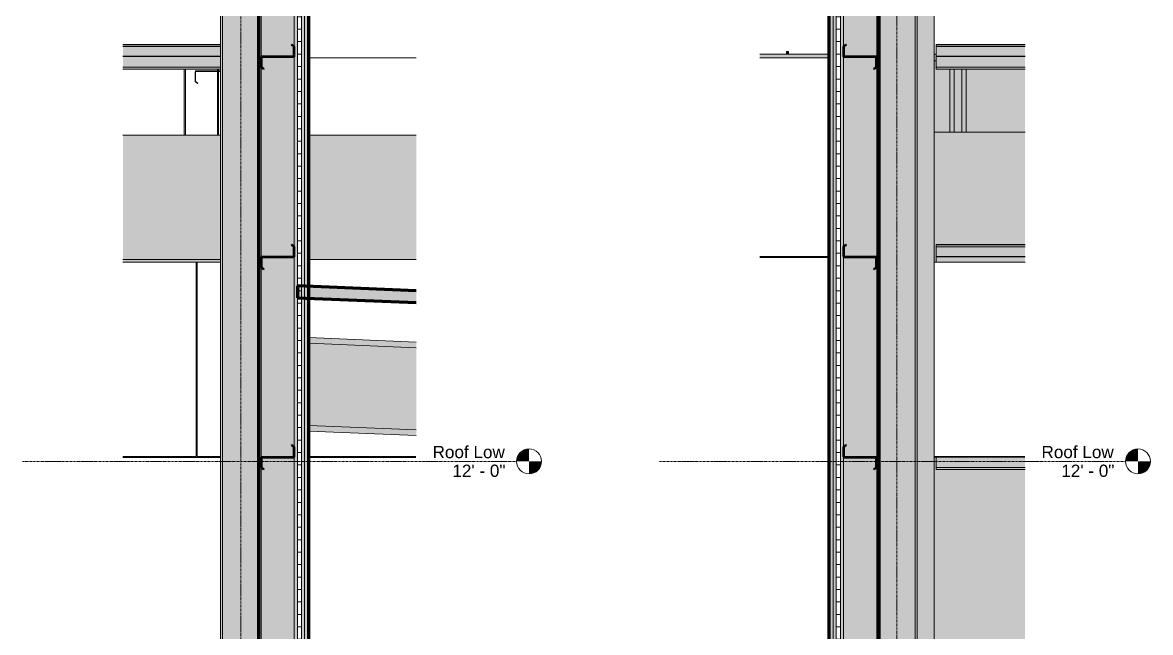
# Model space of a CAD drawing. Header units: inches. Extents: x 22688 to 23603, y -61 to 465.
# Drawn here: x 23331.6 to 23603.4, y 102.8 to 249.7 of the extents above; entities that cross this region are included whole.
import ezdxf

# ---------------------------------------------------------------- set-up
doc = ezdxf.new("R2010")
doc.units = ezdxf.units.IN
doc.header["$MEASUREMENT"] = 0
doc.linetypes.add('Grid Line 1_2_', pattern=[0.875, 0.5, -0.125, 0.125, -0.125])
for name, color, linetype, lineweight in [('A-DOOR', 31, 'Continuous', 18), ('A-FLOR-LEVL', 51, 'Continuous', 9), ('A-ROOF', 132, 'Continuous', 18), ('A-WALL', 113, 'Continuous', 18), ('A-WALL-PATT', 111, 'Continuous', 70), ('G-IMPT', 8, 'Continuous', 9), ('L-SITE-WALL', 31, 'Continuous', 18), ('M-EQPM', 50, 'Continuous', 9), ('M-HVAC-DUCT', 70, 'Continuous', 9), ('S-BEAM', 12, 'Continuous', 9), ('S-COLS', 52, 'Continuous', 9), ('S-GRID', 1, 'Continuous', 9)]:
    doc.layers.add(name, color=color, linetype=linetype, lineweight=lineweight)
doc.styles.add('Arial', font='arial.ttf', dxfattribs={"height": 2.950599})
pattern_1 = [(45, (-72350.154, 104.131), (-2.37587878, 2.37587878), []), (45, (-72350.154, 107.731), (-2.37587878, 2.37587878), [])]
pattern_2 = [(45, (-75692.726, 104.131), (-2.37587878, 2.37587878), []), (45, (-75692.726, 107.731), (-2.37587878, 2.37587878), [])]

# ---------------------------------------------------------------- blocks, each defined once
blk = doc.blocks.new('W-Wide Flange - W21X166-782998-Section 13 - Callout 1')
at = {"layer": 'S-BEAM'}
for points in [[(-22754.12, 171.38), (-22754.12, 172.74), (-22780.02, 173.82), (-22780.02, 172.46)], [(-22754.12, 170.49), (-22754.12, 171.38), (-22780.02, 172.46), (-22780.02, 171.57)], [(-22754.12, 152.47), (-22754.12, 170.49), (-22780.02, 171.57), (-22780.02, 153.55), (-22769.59, 153.12)], [(-22754.12, 151.58), (-22754.12, 152.47), (-22780.02, 153.55), (-22780.02, 152.66)], [(-22754.12, 150.22), (-22754.12, 151.58), (-22780.02, 152.66), (-22780.02, 151.3)]]:
    blk.add_hatch(color=256, dxfattribs=at).paths.add_polyline_path(points, flags=0)
for p, q in [((-22754.12, 172.74), (-22780.02, 173.82)), ((-22754.12, 171.38), (-22780.02, 172.46)), ((-22780.02, 152.66), (-22754.12, 151.58)), ((-22754.12, 150.22), (-22780.02, 151.3))]:
    blk.add_line(p, q, dxfattribs=at)
blk = doc.blocks.new('Girt_Z - 8_D-757207-Section 13 - Callout 1')
at = {"layer": 'S-BEAM'}
for points in [[(-22824.81, 244.4), (-22801.26, 244.4), (-22801.26, 244.48), (-22824.81, 244.48)], [(-22824.81, 243.95), (-22801.26, 243.95), (-22801.26, 244.4), (-22824.81, 244.4)], [(-22807.14, 241.63), (-22801.26, 241.63), (-22801.26, 243.95), (-22824.81, 243.95), (-22824.81, 241.63)], [(-22807.14, 241.55), (-22801.26, 241.56), (-22801.26, 241.63), (-22824.81, 241.63), (-22824.81, 241.55)], [(-22824.81, 241.37), (-22801.26, 241.37), (-22801.26, 241.55), (-22824.81, 241.55), (-22824.81, 241.37)], [(-22807.14, 239), (-22801.26, 239), (-22801.26, 241.37), (-22824.81, 241.37), (-22824.81, 239)], [(-22801.26, 238.52), (-22801.26, 239), (-22824.81, 239), (-22824.81, 238.52), (-22807.14, 238.52)]]:
    blk.add_hatch(color=256, dxfattribs=at).paths.add_polyline_path(points, flags=0)
for p, q in [((-22801.26, 244.48), (-22824.81, 244.48)), ((-22801.26, 244.4), (-22824.81, 244.4)), ((-22801.26, 243.95), (-22824.81, 243.95)), ((-22801.26, 241.63), (-22824.81, 241.63)), ((-22801.26, 241.55), (-22824.81, 241.55)), ((-22824.81, 239), (-22801.26, 239)), ((-22801.26, 238.52), (-22824.81, 238.52))]:
    blk.add_line(p, q, dxfattribs=at)
blk = doc.blocks.new('Girt_Z - 8_D-V10-Section 13 - Callout 1')
at = {"layer": 'S-BEAM'}
blk.add_hatch(color=256, dxfattribs=at).paths.add_polyline_path([(-22801.26, 192), (-22801.26, 192.64), (-22824.81, 192.64), (-22824.81, 192), (-22807.14, 192)], flags=0)
blk = doc.blocks.new('Girt_Z - 8_D-839484-Section 13 - Callout 1')
at = {"layer": 'S-BEAM'}
h = blk.add_hatch(dxfattribs=at)
h.set_pattern_fill('FP_10', color=256, style=0, pattern_type=2)
h.set_pattern_definition(pattern_1)
h.paths.add_polyline_path([(-22790.95, 142.02), (-22790.88, 142.1), (-22791.42, 142.55), (-22791.42, 144.87), (-22791.39, 144.92), (-22791.34, 144.95), (-22783.71, 144.95), (-22783.58, 145), (-22783.52, 145.13), (-22783.52, 147.5), (-22784.1, 147.98), (-22784.17, 147.9), (-22783.63, 147.45), (-22783.63, 145.13), (-22783.66, 145.08), (-22783.71, 145.05), (-22791.34, 145.05), (-22791.47, 145), (-22791.52, 144.87), (-22791.52, 142.5)], flags=0)
at = {"layer": 'S-BEAM', "lineweight": 50}
for p, q in [((-22784.1, 147.98), (-22784.17, 147.9)), ((-22784.17, 147.9), (-22783.63, 147.45)), ((-22783.52, 147.5), (-22784.1, 147.98)), ((-22783.63, 147.45), (-22783.63, 145.13)), ((-22783.52, 145.13), (-22783.52, 147.5)), ((-22791.52, 144.87), (-22791.52, 142.5)), ((-22791.42, 142.55), (-22791.42, 144.87)), ((-22783.71, 145.05), (-22791.34, 145.05)), ((-22791.34, 144.95), (-22783.71, 144.95)), ((-22791.52, 142.5), (-22790.95, 142.02)), ((-22790.88, 142.1), (-22791.42, 142.55)), ((-22790.95, 142.02), (-22790.88, 142.1))]:
    blk.add_line(p, q, dxfattribs=at)
for centre, radius, start, end in [((-22791.34, 144.87), 0.188, 90, 180), ((-22791.34, 144.87), 0.0782, 90, 177.8773), ((-22783.71, 145.13), 0.188, 270, 0), ((-22783.71, 145.13), 0.0782, 270, 356.9576)]:
    blk.add_arc(centre, radius, start, end, dxfattribs=at)
blk = doc.blocks.new('Girt_Z - 8_D-V11-Section 13 - Callout 1')
at = {"layer": 'S-BEAM'}
h = blk.add_hatch(dxfattribs=at)
h.set_pattern_fill('FP_10', color=256, style=0, pattern_type=2)
h.set_pattern_definition(pattern_1)
h.paths.add_polyline_path([(-22790.95, 190.27), (-22790.88, 190.35), (-22791.42, 190.8), (-22791.42, 193.12), (-22791.39, 193.17), (-22791.34, 193.2), (-22783.71, 193.2), (-22783.58, 193.25), (-22783.52, 193.38), (-22783.52, 195.75), (-22784.1, 196.23), (-22784.17, 196.15), (-22783.63, 195.7), (-22783.63, 193.38), (-22783.66, 193.33), (-22783.71, 193.3), (-22791.34, 193.3), (-22791.47, 193.25), (-22791.52, 193.12), (-22791.52, 190.75)], flags=0)
at = {"layer": 'S-BEAM', "lineweight": 50}
for p, q in [((-22784.1, 196.23), (-22784.17, 196.15)), ((-22784.17, 196.15), (-22783.63, 195.7)), ((-22783.52, 195.75), (-22784.1, 196.23)), ((-22783.63, 195.7), (-22783.63, 193.38)), ((-22783.52, 193.38), (-22783.52, 195.75)), ((-22791.52, 193.12), (-22791.52, 190.75)), ((-22791.42, 190.8), (-22791.42, 193.12)), ((-22783.71, 193.3), (-22791.34, 193.3)), ((-22791.34, 193.2), (-22783.71, 193.2)), ((-22791.52, 190.75), (-22790.95, 190.27)), ((-22790.88, 190.35), (-22791.42, 190.8)), ((-22790.95, 190.27), (-22790.88, 190.35))]:
    blk.add_line(p, q, dxfattribs=at)
for centre, radius, start, end in [((-22791.34, 193.12), 0.188, 90, 180), ((-22791.34, 193.12), 0.0782, 90, 177.8773), ((-22783.71, 193.38), 0.188, 270, 0), ((-22783.71, 193.38), 0.0782, 270, 356.9576)]:
    blk.add_arc(centre, radius, start, end, dxfattribs=at)
blk = doc.blocks.new('Girt_Z - 8_D-V12-Section 13 - Callout 1')
at = {"layer": 'S-BEAM'}
h = blk.add_hatch(dxfattribs=at)
h.set_pattern_fill('FP_10', color=256, style=0, pattern_type=2)
h.set_pattern_definition(pattern_1)
h.paths.add_polyline_path([(-22790.95, 238.52), (-22790.88, 238.6), (-22791.42, 239.05), (-22791.42, 241.37), (-22791.39, 241.42), (-22791.34, 241.45), (-22783.71, 241.45), (-22783.58, 241.5), (-22783.52, 241.63), (-22783.52, 244), (-22784.1, 244.48), (-22784.17, 244.4), (-22783.63, 243.95), (-22783.63, 241.63), (-22783.66, 241.58), (-22783.71, 241.55), (-22791.34, 241.55), (-22791.47, 241.5), (-22791.52, 241.37), (-22791.52, 239)], flags=0)
at = {"layer": 'S-BEAM', "lineweight": 50}
for p, q in [((-22784.1, 244.48), (-22784.17, 244.4)), ((-22784.17, 244.4), (-22783.63, 243.95)), ((-22783.52, 244), (-22784.1, 244.48)), ((-22783.63, 243.95), (-22783.63, 241.63)), ((-22783.52, 241.63), (-22783.52, 244)), ((-22791.52, 241.37), (-22791.52, 239)), ((-22791.42, 239.05), (-22791.42, 241.37)), ((-22783.71, 241.55), (-22791.34, 241.55)), ((-22791.34, 241.45), (-22783.71, 241.45)), ((-22791.52, 239), (-22790.95, 238.52)), ((-22790.88, 238.6), (-22791.42, 239.05)), ((-22790.95, 238.52), (-22790.88, 238.6))]:
    blk.add_line(p, q, dxfattribs=at)
for centre, radius, start, end in [((-22791.34, 241.37), 0.188, 90, 180), ((-22791.34, 241.37), 0.0782, 90, 177.8773), ((-22783.71, 241.63), 0.188, 270, 0), ((-22783.71, 241.63), 0.0782, 270, 356.9576)]:
    blk.add_arc(centre, radius, start, end, dxfattribs=at)
blk = doc.blocks.new('Girt_C - 8_D-815255-Section 13 - Callout 1')
at = {"layer": 'S-BEAM'}
blk.add_hatch(color=256, dxfattribs=at).paths.add_polyline_path([(-22806.82, 235.04), (-22806.75, 235.12), (-22807.28, 235.57), (-22807.28, 237.89), (-22807.26, 237.94), (-22807.2, 237.96), (-22801.26, 237.96), (-22801.26, 238.07), (-22807.2, 238.07), (-22807.34, 238.02), (-22807.39, 237.89), (-22807.39, 235.52), (-22807.14, 235.3)], flags=0)
for p, q in [((-22807.39, 237.89), (-22807.39, 235.52)), ((-22807.28, 235.57), (-22807.28, 237.89)), ((-22801.26, 238.07), (-22807.2, 238.07)), ((-22807.2, 237.96), (-22801.26, 237.96)), ((-22807.39, 235.52), (-22806.82, 235.04)), ((-22806.75, 235.12), (-22807.28, 235.57)), ((-22806.82, 235.04), (-22806.75, 235.12))]:
    blk.add_line(p, q, dxfattribs=at)
for radius, end in [(0.188, 180), (0.0782, 177.8773)]:
    blk.add_arc((-22807.2, 237.89), radius, 90, end, dxfattribs=at)
blk = doc.blocks.new('Girt_Z - 8_D-757207-Section 13 - Callout 2')
at = {"layer": 'S-BEAM'}
for points in [[(-25949.98, 244.4), (-25949.98, 244.48), (-25971.39, 244.48), (-25971.39, 244.4)], [(-25949.98, 243.95), (-25949.98, 244.4), (-25971.39, 244.4), (-25971.39, 243.95)], [(-25949.98, 241.63), (-25949.98, 243.95), (-25971.39, 243.95), (-25971.39, 241.63)], [(-25949.98, 241.55), (-25949.98, 241.63), (-25971.39, 241.63), (-25971.39, 241.55)], [(-25971.39, 241.37), (-25949.98, 241.37), (-25949.98, 241.55), (-25971.39, 241.55), (-25971.39, 241.46)], [(-25949.98, 239), (-25949.98, 241.37), (-25971.39, 241.37), (-25971.39, 239)], [(-25949.98, 238.52), (-25949.98, 239), (-25971.39, 239), (-25971.39, 238.52)]]:
    blk.add_hatch(color=256, dxfattribs=at).paths.add_polyline_path(points, flags=0)
for p, q in [((-25971.39, 244.4), (-25971.39, 244.48)), ((-25949.98, 244.48), (-25971.39, 244.48)), ((-25971.39, 243.95), (-25971.39, 244.4)), ((-25949.98, 244.4), (-25971.39, 244.4)), ((-25971.39, 241.63), (-25971.39, 243.95)), ((-25949.98, 243.95), (-25971.39, 243.95)), ((-25971.39, 241.55), (-25971.39, 241.63)), ((-25949.98, 241.63), (-25971.39, 241.63)), ((-25949.98, 241.55), (-25971.39, 241.55)), ((-25971.39, 241.37), (-25971.39, 241.55)), ((-25971.39, 239), (-25971.39, 241.37)), ((-25971.39, 238.52), (-25971.39, 239)), ((-25971.39, 239), (-25949.98, 239)), ((-25949.98, 238.52), (-25971.39, 238.52))]:
    blk.add_line(p, q, dxfattribs=at)
blk = doc.blocks.new('Girt_Z - 8_D-V17-Section 13 - Callout 2')
at = {"layer": 'S-BEAM'}
h = blk.add_hatch(dxfattribs=at)
h.set_pattern_fill('FP_15', color=256, style=0, pattern_type=2)
h.set_pattern_definition(pattern_2)
h.paths.add_polyline_path([(-25986.33, 142.02), (-25985.76, 142.5), (-25985.76, 144.87), (-25985.81, 145), (-25985.94, 145.05), (-25993.57, 145.05), (-25993.62, 145.08), (-25993.65, 145.13), (-25993.65, 147.45), (-25993.11, 147.9), (-25993.18, 147.98), (-25993.76, 147.5), (-25993.76, 145.13), (-25993.7, 145), (-25993.57, 144.95), (-25985.94, 144.95), (-25985.89, 144.92), (-25985.86, 144.87), (-25985.86, 142.55), (-25986.4, 142.1)], flags=0)
at = {"layer": 'S-BEAM', "lineweight": 50}
for p, q in [((-25993.18, 147.98), (-25993.76, 147.5)), ((-25993.76, 147.5), (-25993.76, 145.13)), ((-25993.65, 147.45), (-25993.11, 147.9)), ((-25993.65, 145.13), (-25993.65, 147.45)), ((-25993.11, 147.9), (-25993.18, 147.98)), ((-25985.94, 145.05), (-25993.57, 145.05)), ((-25993.57, 144.95), (-25985.94, 144.95)), ((-25985.86, 144.87), (-25985.86, 142.55)), ((-25985.76, 142.5), (-25985.76, 144.87)), ((-25985.86, 142.55), (-25986.4, 142.1)), ((-25986.4, 142.1), (-25986.33, 142.02)), ((-25986.33, 142.02), (-25985.76, 142.5))]:
    blk.add_line(p, q, dxfattribs=at)
for centre, radius, start, end in [((-25993.57, 145.13), 0.188, 180, 270), ((-25993.57, 145.13), 0.0782, 183.0424, 270), ((-25985.94, 144.87), 0.188, 0, 90), ((-25985.94, 144.87), 0.0782, 2.1227, 90)]:
    blk.add_arc(centre, radius, start, end, dxfattribs=at)
blk = doc.blocks.new('Girt_Z - 8_D-V18-Section 13 - Callout 2')
at = {"layer": 'S-BEAM'}
h = blk.add_hatch(dxfattribs=at)
h.set_pattern_fill('FP_15', color=256, style=0, pattern_type=2)
h.set_pattern_definition(pattern_2)
h.paths.add_polyline_path([(-25986.33, 190.27), (-25985.76, 190.75), (-25985.76, 193.12), (-25985.81, 193.25), (-25985.94, 193.3), (-25993.57, 193.3), (-25993.62, 193.33), (-25993.65, 193.38), (-25993.65, 195.7), (-25993.11, 196.15), (-25993.18, 196.23), (-25993.76, 195.75), (-25993.76, 193.38), (-25993.7, 193.25), (-25993.57, 193.2), (-25985.94, 193.2), (-25985.89, 193.17), (-25985.86, 193.12), (-25985.86, 190.8), (-25986.4, 190.35)], flags=0)
at = {"layer": 'S-BEAM', "lineweight": 50}
for p, q in [((-25993.18, 196.23), (-25993.76, 195.75)), ((-25993.76, 195.75), (-25993.76, 193.38)), ((-25993.65, 195.7), (-25993.11, 196.15)), ((-25993.65, 193.38), (-25993.65, 195.7)), ((-25993.11, 196.15), (-25993.18, 196.23)), ((-25985.94, 193.3), (-25993.57, 193.3)), ((-25993.57, 193.2), (-25985.94, 193.2)), ((-25985.86, 193.12), (-25985.86, 190.8)), ((-25985.76, 190.75), (-25985.76, 193.12)), ((-25985.86, 190.8), (-25986.4, 190.35)), ((-25986.4, 190.35), (-25986.33, 190.27)), ((-25986.33, 190.27), (-25985.76, 190.75))]:
    blk.add_line(p, q, dxfattribs=at)
for centre, radius, start, end in [((-25993.57, 193.38), 0.188, 180, 270), ((-25993.57, 193.38), 0.0782, 183.0424, 270), ((-25985.94, 193.12), 0.188, 0, 90), ((-25985.94, 193.12), 0.0782, 2.1227, 90)]:
    blk.add_arc(centre, radius, start, end, dxfattribs=at)
blk = doc.blocks.new('Girt_Z - 8_D-790723-Section 13 - Callout 2')
at = {"layer": 'S-BEAM'}
h = blk.add_hatch(dxfattribs=at)
h.set_pattern_fill('FP_15', color=256, style=0, pattern_type=2)
h.set_pattern_definition(pattern_2)
h.paths.add_polyline_path([(-25986.33, 238.52), (-25985.76, 239), (-25985.76, 241.37), (-25985.81, 241.5), (-25985.94, 241.55), (-25993.57, 241.55), (-25993.62, 241.58), (-25993.65, 241.63), (-25993.65, 243.95), (-25993.11, 244.4), (-25993.18, 244.48), (-25993.76, 244), (-25993.76, 241.63), (-25993.7, 241.5), (-25993.57, 241.45), (-25985.94, 241.45), (-25985.89, 241.42), (-25985.86, 241.37), (-25985.86, 239.05), (-25986.4, 238.6)], flags=0)
at = {"layer": 'S-BEAM', "lineweight": 50}
for p, q in [((-25993.18, 244.48), (-25993.76, 244)), ((-25993.76, 244), (-25993.76, 241.63)), ((-25993.65, 243.95), (-25993.11, 244.4)), ((-25993.65, 241.63), (-25993.65, 243.95)), ((-25993.11, 244.4), (-25993.18, 244.48)), ((-25985.94, 241.55), (-25993.57, 241.55)), ((-25993.57, 241.45), (-25985.94, 241.45)), ((-25985.86, 241.37), (-25985.86, 239.05)), ((-25985.76, 239), (-25985.76, 241.37)), ((-25985.86, 239.05), (-25986.4, 238.6)), ((-25986.4, 238.6), (-25986.33, 238.52)), ((-25986.33, 238.52), (-25985.76, 239))]:
    blk.add_line(p, q, dxfattribs=at)
for centre, radius, start, end in [((-25993.57, 241.63), 0.188, 180, 270), ((-25993.57, 241.63), 0.0782, 183.0424, 270), ((-25985.94, 241.37), 0.188, 0, 90), ((-25985.94, 241.37), 0.0782, 2.1227, 90)]:
    blk.add_arc(centre, radius, start, end, dxfattribs=at)
blk = doc.blocks.new('Girt_Z - 8_D-V21-Section 13 - Callout 2')
at = {"layer": 'S-BEAM'}
for points in [[(-25949.98, 196.15), (-25949.98, 196.23), (-25971.39, 196.23), (-25971.39, 196.15)], [(-25949.98, 195.7), (-25949.98, 196.15), (-25971.39, 196.15), (-25971.39, 195.7)], [(-25949.98, 193.38), (-25949.98, 195.7), (-25971.39, 195.7), (-25971.39, 193.38)], [(-25971.39, 193.3), (-25949.98, 193.31), (-25949.98, 193.38), (-25971.39, 193.38), (-25971.39, 193.31)], [(-25971.39, 193.12), (-25949.98, 193.12), (-25949.98, 193.3), (-25971.39, 193.3), (-25971.39, 193.21)], [(-25957.97, 192), (-25949.98, 192), (-25949.98, 193.12), (-25971.39, 193.12), (-25971.39, 192), (-25965.96, 192)]]:
    blk.add_hatch(color=256, dxfattribs=at).paths.add_polyline_path(points, flags=0)
for p, q in [((-25971.39, 196.15), (-25971.39, 196.23)), ((-25949.98, 196.23), (-25971.39, 196.23)), ((-25971.39, 195.7), (-25971.39, 196.15)), ((-25949.98, 196.15), (-25971.39, 196.15)), ((-25971.39, 193.38), (-25971.39, 195.7)), ((-25949.98, 195.7), (-25971.39, 195.7)), ((-25971.39, 193.3), (-25971.39, 193.38)), ((-25949.98, 193.38), (-25971.39, 193.38)), ((-25949.98, 193.3), (-25971.39, 193.3)), ((-25971.39, 193.12), (-25971.39, 193.3)), ((-25971.39, 192), (-25971.39, 193.12))]:
    blk.add_line(p, q, dxfattribs=at)
blk = doc.blocks.new('Girt_Z - 8_D-V22-Section 13 - Callout 2')
at = {"layer": 'S-BEAM'}
for points in [[(-25971.39, 144.87), (-25949.98, 144.87), (-25949.98, 145), (-25971.39, 145), (-25971.39, 144.96)], [(-25949.98, 142.5), (-25949.98, 144.87), (-25971.39, 144.87), (-25971.39, 142.5)], [(-25949.98, 142.02), (-25949.98, 142.5), (-25971.39, 142.5), (-25971.39, 142.02)]]:
    blk.add_hatch(color=256, dxfattribs=at).paths.add_polyline_path(points, flags=0)
for p, q in [((-25971.39, 144.87), (-25971.39, 145)), ((-25971.39, 142.5), (-25971.39, 144.87)), ((-25971.39, 142.02), (-25971.39, 142.5)), ((-25971.39, 142.5), (-25949.98, 142.5)), ((-25949.98, 142.02), (-25971.39, 142.02))]:
    blk.add_line(p, q, dxfattribs=at)
blk = doc.blocks.new('opening - opening-837279-Section 13 - Callout 2')
at = {"layer": 'A-DOOR'}
blk.add_hatch(color=256, dxfattribs=at).paths.add_polyline_path([(-25949.98, 0), (-25949.98, 142.02), (-25971.39, 142.02), (-25971.39, 145), (-25971.89, 145), (-25971.89, 48), (-25970.39, 48), (-25970.39, 0)], flags=0)
blk = doc.blocks.new('Trane - 20-75 Ton Packaged Ind Rooftop DX Cooling Only and Extended Casing TAG_SXHLF20_ 0210035350 - PL_AS_HF001102-e2b63efd-16e1-40f1-8521-6466c1d8891c_dwg_Trane-SXHLF20-700801-Section 13 - Callout 2')
at = {"layer": 'G-IMPT'}
blk.add_hatch(color=256, dxfattribs=at).paths.add_polyline_path([(-25971.89, 192), (-25971.39, 192), (-25971.39, 196.23), (-25949.98, 196.23), (-25949.98, 223.3), (-25971.89, 223.3), (-25971.89, 192.1)], flags=0)
blk.add_line((-25949.98, 223.3), (-25971.89, 223.3), dxfattribs=at)
blk = doc.blocks.new('Trane - 20-75 Ton Packaged Ind Rooftop DX Cooling Only and Extended Casing TAG_SXHLF20_ 0210035350 - PL_AS_HF001102-e2b63efd-16e1-40f1-8521-6466c1d8891c_dwg-700800-Section 13 - Callout 2')
blk.add_blockref('Trane - 20-75 Ton Packaged Ind Rooftop DX Cooling Only and Extended Casing TAG_SXHLF20_ 0210035350 - PL_AS_HF001102-e2b63efd-16e1-40f1-8521-6466c1d8891c_dwg_Trane-SXHLF20-700801-Section 13 - Callout 2', (0, 0))
blk = doc.blocks.new('Trane - 20-75 Ton Packaged Ind Rooftop DX Cooling Only and Extended Casing TAG_SXHLF20_ 0210035350 - SXHLF20-700809-Section 13 - Callout 2')
blk.add_blockref('Trane - 20-75 Ton Packaged Ind Rooftop DX Cooling Only and Extended Casing TAG_SXHLF20_ 0210035350 - PL_AS_HF001102-e2b63efd-16e1-40f1-8521-6466c1d8891c_dwg-700800-Section 13 - Callout 2', (0, 0))
blk = doc.blocks.new('Trane - Packaged Voyager Rooftop System 12_5-25 Ton Gas-Electric Packaged Unit TAG_YHD300_ 1008114931 - PL_AY4V000072-0a482d62-fa2d-4e4c-a01b-d2dd38fd3219_dwg_Trane-YHD300-691629-Section 13 - Callout 2')
at = {"layer": 'G-IMPT'}
h = blk.add_hatch(color=256, dxfattribs=at)
h.paths.add_polyline_path([(-25971.89, 240.5), (-25971.39, 240.5), (-25971.39, 242.12), (-25971.89, 242.12), (-25971.89, 241.37)], flags=0)
h.paths.add_polyline_path([(-25997.26, 241.25), (-25997.26, 242.12), (-26013.91, 242.12), (-26013.91, 241.25), (-25997.93, 241.25)], flags=0)
for points in [[(-26007.5, 242.12), (-26007, 242.12), (-26007, 242.75), (-26007.5, 242.75)], [(-25968.09, 223.3), (-25968.09, 238.52), (-25971.39, 238.52), (-25971.39, 240.5), (-25971.89, 240.5), (-25971.89, 223.3), (-25971.39, 223.3)], [(-25965.22, 223.3), (-25965.22, 238.52), (-25967.09, 238.52), (-25967.09, 223.3)], [(-25949.98, 223.3), (-25949.98, 238.52), (-25964.22, 238.52), (-25964.22, 223.3)]]:
    blk.add_hatch(color=256, dxfattribs=at).paths.add_polyline_path(points, flags=0)
h = blk.add_hatch(color=256, dxfattribs=at)
h.paths.add_polyline_path([(-25967.09, 223.3), (-25967.09, 238.52), (-25968.09, 238.52), (-25968.09, 223.3)], flags=0)
h.paths.add_polyline_path([(-25964.22, 223.3), (-25964.22, 238.52), (-25965.22, 238.52), (-25965.22, 223.3)], flags=0)
for p, q in [((-25997.26, 242.12), (-26013.91, 242.12)), ((-26007.5, 242.75), (-26007.5, 242.12)), ((-26007, 242.75), (-26007.5, 242.75)), ((-26007.5, 242.12), (-26007, 242.12)), ((-26007, 242.12), (-26007, 242.75)), ((-25971.39, 242.12), (-25971.89, 242.12)), ((-25971.89, 240.5), (-25971.39, 240.5)), ((-25968.09, 238.52), (-25968.09, 223.3)), ((-25967.09, 238.52), (-25967.09, 223.3)), ((-25965.22, 238.52), (-25965.22, 223.3)), ((-25964.22, 238.52), (-25964.22, 223.3))]:
    blk.add_line(p, q, dxfattribs=at)
blk = doc.blocks.new('Trane - Packaged Voyager Rooftop System 12_5-25 Ton Gas-Electric Packaged Unit TAG_YHD300_ 1008114931 - PL_AY4V000072-0a482d62-fa2d-4e4c-a01b-d2dd38fd3219_dwg-691626-Section 13 - Callout 2')
blk.add_blockref('Trane - Packaged Voyager Rooftop System 12_5-25 Ton Gas-Electric Packaged Unit TAG_YHD300_ 1008114931 - PL_AY4V000072-0a482d62-fa2d-4e4c-a01b-d2dd38fd3219_dwg_Trane-YHD300-691629-Section 13 - Callout 2', (0, 0))
blk = doc.blocks.new('Trane - Packaged Voyager Rooftop System 12_5-25 Ton Gas-Electric Packaged Unit TAG_YHD300_ 1008114931 - YHD300-691637-Section 13 - Callout 2')
blk.add_blockref('Trane - Packaged Voyager Rooftop System 12_5-25 Ton Gas-Electric Packaged Unit TAG_YHD300_ 1008114931 - PL_AY4V000072-0a482d62-fa2d-4e4c-a01b-d2dd38fd3219_dwg-691626-Section 13 - Callout 2', (0, 0))
blk = doc.blocks.new('Level - Level Head - Circle-15001-Section 13 - Callout 1')
at = {"layer": 'A-FLOR-LEVL'}
h = blk.add_hatch(color=256, dxfattribs=at)
edge = h.paths.add_edge_path(flags=0)
edge.add_line((-22726.94, 0), (-22729.94, 0))
edge.add_arc((-22726.94, 0), 3, 90, 180, ccw=False)
edge.add_line((-22726.94, 3), (-22726.94, 0))
h = blk.add_hatch(color=256, dxfattribs=at)
edge = h.paths.add_edge_path(flags=0)
edge.add_line((-22726.94, -3), (-22726.94, 0))
edge.add_line((-22726.94, 0), (-22723.94, 0))
edge.add_arc((-22726.94, 0), 3, 270, 360, ccw=False)
blk.add_circle((-22726.94, 0), 3, dxfattribs=at)
blk = doc.blocks.new('Level - Level Head - Circle-15001-Section 13 - Callout 2')
at = {"layer": 'A-FLOR-LEVL'}
h = blk.add_hatch(color=256, dxfattribs=at)
edge = h.paths.add_edge_path(flags=0)
edge.add_line((-25922.79, 0), (-25925.79, 0))
edge.add_arc((-25922.79, 0), 3, 90, 180, ccw=False)
edge.add_line((-25922.79, 3), (-25922.79, 0))
h = blk.add_hatch(color=256, dxfattribs=at)
edge = h.paths.add_edge_path(flags=0)
edge.add_line((-25922.79, -3), (-25922.79, 0))
edge.add_line((-25922.79, 0), (-25919.79, 0))
edge.add_arc((-25922.79, 0), 3, 270, 360, ccw=False)
blk.add_circle((-25922.79, 0), 3, dxfattribs=at)

msp = doc.modelspace()

# ---------------------------------------------------------------- hatches: boundary and pattern name
at = {"layer": 'A-ROOF'}
msp.add_hatch(color=256, dxfattribs=at).paths.add_polyline_path([(23426.51, 182.25), (23426.51, 185.12), (23397.86, 186.32), (23397.86, 183.44)], flags=0)
at = {"layer": 'A-WALL-PATT', "lineweight": 9}
h = msp.add_hatch(dxfattribs=at)
h.set_pattern_fill('FP_14', color=256, style=0, pattern_type=2)
h.set_pattern_definition([(0, (-72350.154, 104.131), (0, 3), []), (90, (-72350.154, 104.131), (-3, 2e-16), [])])
h.paths.add_polyline_path([(23398.86, 0), (23398.86, 377.79), (23397.86, 377.79), (23397.86, 0)], flags=0)
h = msp.add_hatch(dxfattribs=at)
h.set_pattern_fill('FP_19', color=256, style=0, pattern_type=2)
h.set_pattern_definition([(0, (-75692.726, 104.131), (0, 3), []), (90, (-75692.726, 104.131), (-3, 2e-16), [])])
h.paths.add_polyline_path([(23528.7, 0), (23528.7, 377.79), (23527.7, 377.79), (23527.7, 0)], flags=0)
h = msp.add_hatch(dxfattribs=at)
h.set_pattern_fill('FP_13', color=256, style=0, pattern_type=2)
h.set_pattern_definition([(0, (-68248.02, 0.25), (-193, 193), [48, -145]), (90, (-68248.02, 0.25), (-193, 1e-14), [96.25, -96.75]), (180, (-68200.02, 96.5), (-193, 193), [48, -145]), (90, (-68200.02, 0.25), (-193, 1e-14), [96.25, -96.75]), (180, (-68200.02, 96.75), (-193, 193), [48, -145]), (90, (-68200.02, 96.75), (-193, 1e-14), [96.25, -96.75]), (0, (-68248.02, 193), (-193, 193), [48, -145]), (90, (-68248.02, 96.75), (-193, 1e-14), [96.25, -96.75]), (0, (-68199.77, 48.25), (-193, 193), [48, -145]), (90, (-68199.77, 0), (-193, 1e-14), [48.25, -144.75]), (90, (-68151.77, 0), (-193, 1e-14), [48.25, -144.75]), (0, (-68199.77, 144.75), (-193, 193), [48, -145]), (90, (-68199.77, 48.5), (-193, 1e-14), [96.25, -96.75]), (180, (-68151.77, 48.5), (-193, 193), [48, -145]), (90, (-68151.77, 48.5), (-193, 1e-14), [96.25, -96.75]), (90, (-68199.77, 145), (-193, 1e-14), [48, -145]), (180, (-68151.77, 145), (-193, 193), [48, -145]), (90, (-68151.77, 145), (-193, 1e-14), [48, -145]), (0, (-68151.52, 0.25), (-193, 193), [48, -145]), (90, (-68151.52, 0.25), (-193, 1e-14), [96.25, -96.75]), (180, (-68103.52, 96.5), (-193, 193), [48, -145]), (90, (-68103.52, 0.25), (-193, 1e-14), [96.25, -96.75]), (180, (-68103.52, 96.75), (-193, 193), [48, -145]), (90, (-68103.52, 96.75), (-193, 1e-14), [96.25, -96.75]), (180, (-68103.52, 193), (-193, 193), [48, -145]), (90, (-68151.52, 96.75), (-193, 1e-14), [96.25, -96.75]), (0, (-68103.27, 48.25), (-193, 193), [48, -145]), (90, (-68103.27, 0), (-193, 1e-14), [48.25, -144.75]), (90, (-68055.27, 0), (-193, 1e-14), [48.25, -144.75]), (0, (-68103.27, 144.75), (-193, 193), [48, -145]), (90, (-68103.27, 48.5), (-193, 1e-14), [96.25, -96.75]), (180, (-68055.27, 48.5), (-193, 193), [48, -145]), (90, (-68055.27, 48.5), (-193, 1e-14), [96.25, -96.75]), (90, (-68103.27, 145), (-193, 1e-14), [48, -145]), (180, (-68055.27, 145), (-193, 193), [48, -145]), (90, (-68055.27, 145), (-193, 1e-14), [48, -145])])
h.paths.add_polyline_path([(23426.51, 0), (23426.51, 150.22), (23400.61, 151.3), (23400.61, 93), (23401.11, 93), (23401.11, 0)], flags=0)
h.paths.add_polyline_path([(23375.46, 2), (23379.37, 2), (23379.37, 93.77), (23370.62, 93.77), (23370.62, 2)], flags=0)
h.paths.add_polyline_path([(23426.51, 172.74), (23426.51, 182.25), (23400.61, 183.33), (23400.61, 173.82), (23426.01, 172.76)], flags=0)
h.paths.add_polyline_path([(23426.51, 185.12), (23426.51, 192.64), (23400.61, 192.64), (23400.61, 186.2)], flags=0)
h.paths.add_polyline_path([(23426.51, 222.64), (23426.51, 241.25), (23400.61, 241.25), (23400.61, 222.64), (23408.84, 222.64)], flags=0)
h.paths.add_polyline_path([(23379.37, 222.64), (23379.37, 237.96), (23373.43, 237.96), (23373.37, 237.94), (23373.35, 237.89), (23373.35, 235.57), (23373.88, 235.12), (23373.81, 235.04), (23373.24, 235.52), (23373.24, 237.89), (23373.3, 238.02), (23373.43, 238.07), (23379.37, 238.07), (23379.37, 238.52), (23370.87, 238.52), (23370.87, 222.64), (23373.49, 222.64)], flags=0)
h = msp.add_hatch(dxfattribs=at)
h.set_pattern_fill('FP_18', color=256, style=0, pattern_type=2)
h.set_pattern_definition([(0, (-75793.47, 0.25), (-193, 193), [48, -145]), (90, (-75793.47, 0.25), (-193, 1e-14), [96.25, -96.75]), (180, (-75745.47, 96.5), (-193, 193), [48, -145]), (90, (-75745.47, 0.25), (-193, 1e-14), [96.25, -96.75]), (180, (-75745.47, 96.75), (-193, 193), [48, -145]), (90, (-75745.47, 96.75), (-193, 1e-14), [96.25, -96.75]), (0, (-75793.47, 193), (-193, 193), [48, -145]), (90, (-75793.47, 96.75), (-193, 1e-14), [96.25, -96.75]), (0, (-75745.22, 48.25), (-193, 193), [48, -145]), (90, (-75745.22, 0), (-193, 1e-14), [48.25, -144.75]), (90, (-75697.22, 0), (-193, 1e-14), [48.25, -144.75]), (0, (-75745.22, 144.75), (-193, 193), [48, -145]), (90, (-75745.22, 48.5), (-193, 1e-14), [96.25, -96.75]), (180, (-75697.22, 48.5), (-193, 193), [48, -145]), (90, (-75697.22, 48.5), (-193, 1e-14), [96.25, -96.75]), (90, (-75745.22, 145), (-193, 1e-14), [48, -145]), (180, (-75697.22, 145), (-193, 193), [48, -145]), (90, (-75697.22, 145), (-193, 1e-14), [48, -145]), (0, (-75696.97, 0.25), (-193, 193), [48, -145]), (90, (-75696.97, 0.25), (-193, 1e-14), [96.25, -96.75]), (180, (-75648.97, 96.5), (-193, 193), [48, -145]), (90, (-75648.97, 0.25), (-193, 1e-14), [96.25, -96.75]), (180, (-75648.97, 96.75), (-193, 193), [48, -145]), (90, (-75648.97, 96.75), (-193, 1e-14), [96.25, -96.75]), (180, (-75648.97, 193), (-193, 193), [48, -145]), (90, (-75696.97, 96.75), (-193, 1e-14), [96.25, -96.75]), (0, (-75648.72, 48.25), (-193, 193), [48, -145]), (90, (-75648.72, 0), (-193, 1e-14), [48.25, -144.75]), (90, (-75600.72, 0), (-193, 1e-14), [48.25, -144.75]), (0, (-75648.72, 144.75), (-193, 193), [48, -145]), (90, (-75648.72, 48.5), (-193, 1e-14), [96.25, -96.75]), (180, (-75600.72, 48.5), (-193, 193), [48, -145]), (90, (-75600.72, 48.5), (-193, 1e-14), [96.25, -96.75]), (90, (-75648.72, 145), (-193, 1e-14), [48, -145]), (180, (-75600.72, 145), (-193, 193), [48, -145]), (90, (-75600.72, 145), (-193, 1e-14), [48, -145])])
h.paths.add_polyline_path([(23525.95, 0), (23525.95, 241.25), (23509.29, 241.25), (23509.29, 0)], flags=0)
h = msp.add_hatch(dxfattribs=at)
h.set_pattern_fill('FP_12', color=256, style=0, pattern_type=2)
h.set_pattern_definition([(90, (-70810.65, -1109.5), (-193, -193), [48, -145]), (180, (-70810.65, -1109.5), (-2e-14, -193), [96.25, -96.75]), (270, (-70906.9, -1061.5), (-193, -193), [48, -145]), (180, (-70810.65, -1061.5), (-2e-14, -193), [96.25, -96.75]), (270, (-70907.15, -1061.5), (-193, -193), [48, -145]), (180, (-70907.15, -1061.5), (-2e-14, -193), [96.25, -96.75]), (90, (-71003.4, -1109.5), (-193, -193), [48, -145]), (180, (-70907.15, -1109.5), (-2e-14, -193), [96.25, -96.75]), (90, (-70858.65, -1061.25), (-193, -193), [48, -145]), (180, (-70810.4, -1061.25), (-2e-14, -193), [48.25, -144.75]), (180, (-70810.4, -1013.25), (-2e-14, -193), [48.25, -144.75]), (90, (-70955.15, -1061.25), (-193, -193), [48, -145]), (180, (-70858.9, -1061.25), (-2e-14, -193), [96.25, -96.75]), (270, (-70858.9, -1013.25), (-193, -193), [48, -145]), (180, (-70858.9, -1013.25), (-2e-14, -193), [96.25, -96.75]), (180, (-70955.4, -1061.25), (-2e-14, -193), [48, -145]), (270, (-70955.4, -1013.25), (-193, -193), [48, -145]), (180, (-70955.4, -1013.25), (-2e-14, -193), [48, -145]), (90, (-70810.65, -1013), (-193, -193), [48, -145]), (180, (-70810.65, -1013), (-2e-14, -193), [96.25, -96.75]), (270, (-70906.9, -965), (-193, -193), [48, -145]), (180, (-70810.65, -965), (-2e-14, -193), [96.25, -96.75]), (270, (-70907.15, -965), (-193, -193), [48, -145]), (180, (-70907.15, -965), (-2e-14, -193), [96.25, -96.75]), (270, (-71003.4, -965), (-193, -193), [48, -145]), (180, (-70907.15, -1013), (-2e-14, -193), [96.25, -96.75]), (90, (-70858.65, -964.75), (-193, -193), [48, -145]), (180, (-70810.4, -964.75), (-2e-14, -193), [48.25, -144.75]), (180, (-70810.4, -916.75), (-2e-14, -193), [48.25, -144.75]), (90, (-70955.15, -964.75), (-193, -193), [48, -145]), (180, (-70858.9, -964.75), (-2e-14, -193), [96.25, -96.75]), (270, (-70858.9, -916.75), (-193, -193), [48, -145]), (180, (-70858.9, -916.75), (-2e-14, -193), [96.25, -96.75]), (180, (-70955.4, -964.75), (-2e-14, -193), [48, -145]), (270, (-70955.4, -916.75), (-193, -193), [48, -145]), (180, (-70955.4, -916.75), (-2e-14, -193), [48, -145])])
h.paths.add_polyline_path([(23373.49, 96.75), (23379.37, 96.75), (23379.37, 192), (23355.82, 192), (23355.82, 96.75)], flags=0)
h = msp.add_hatch(dxfattribs=at)
h.set_pattern_fill('FP_17', color=256, style=0, pattern_type=2)
h.set_pattern_definition([(90, (-74153.22, -1109.5), (-193, -193), [48, -145]), (180, (-74153.22, -1109.5), (-2e-14, -193), [96.25, -96.75]), (270, (-74249.47, -1061.5), (-193, -193), [48, -145]), (180, (-74153.22, -1061.5), (-2e-14, -193), [96.25, -96.75]), (270, (-74249.72, -1061.5), (-193, -193), [48, -145]), (180, (-74249.72, -1061.5), (-2e-14, -193), [96.25, -96.75]), (90, (-74345.97, -1109.5), (-193, -193), [48, -145]), (180, (-74249.72, -1109.5), (-2e-14, -193), [96.25, -96.75]), (90, (-74201.22, -1061.25), (-193, -193), [48, -145]), (180, (-74152.97, -1061.25), (-2e-14, -193), [48.25, -144.75]), (180, (-74152.97, -1013.25), (-2e-14, -193), [48.25, -144.75]), (90, (-74297.72, -1061.25), (-193, -193), [48, -145]), (180, (-74201.47, -1061.25), (-2e-14, -193), [96.25, -96.75]), (270, (-74201.47, -1013.25), (-193, -193), [48, -145]), (180, (-74201.47, -1013.25), (-2e-14, -193), [96.25, -96.75]), (180, (-74297.97, -1061.25), (-2e-14, -193), [48, -145]), (270, (-74297.97, -1013.25), (-193, -193), [48, -145]), (180, (-74297.97, -1013.25), (-2e-14, -193), [48, -145]), (90, (-74153.22, -1013), (-193, -193), [48, -145]), (180, (-74153.22, -1013), (-2e-14, -193), [96.25, -96.75]), (270, (-74249.47, -965), (-193, -193), [48, -145]), (180, (-74153.22, -965), (-2e-14, -193), [96.25, -96.75]), (270, (-74249.72, -965), (-193, -193), [48, -145]), (180, (-74249.72, -965), (-2e-14, -193), [96.25, -96.75]), (270, (-74345.97, -965), (-193, -193), [48, -145]), (180, (-74249.72, -1013), (-2e-14, -193), [96.25, -96.75]), (90, (-74201.22, -964.75), (-193, -193), [48, -145]), (180, (-74152.97, -964.75), (-2e-14, -193), [48.25, -144.75]), (180, (-74152.97, -916.75), (-2e-14, -193), [48.25, -144.75]), (90, (-74297.72, -964.75), (-193, -193), [48, -145]), (180, (-74201.47, -964.75), (-2e-14, -193), [96.25, -96.75]), (270, (-74201.47, -916.75), (-193, -193), [48, -145]), (180, (-74201.47, -916.75), (-2e-14, -193), [96.25, -96.75]), (180, (-74297.97, -964.75), (-2e-14, -193), [48, -145]), (270, (-74297.97, -916.75), (-193, -193), [48, -145]), (180, (-74297.97, -916.75), (-2e-14, -193), [48, -145])])
h.paths.add_polyline_path([(23551.31, 145), (23573.23, 145), (23573.23, 192), (23551.31, 192), (23551.31, 164.14)], flags=0)
at = {"layer": 'L-SITE-WALL'}
for points in [[(23389.11, 0), (23389.11, 377.79), (23388.48, 377.79), (23388.48, 0)], [(23397.11, 0), (23397.11, 377.79), (23389.11, 377.79), (23389.11, 0)], [(23397.86, 0), (23397.86, 377.79), (23397.11, 377.79), (23397.11, 0)], [(23399.61, 0), (23399.61, 377.79), (23398.86, 377.79), (23398.86, 0)], [(23400.61, 0), (23400.61, 377.79), (23399.61, 377.79), (23399.61, 0)], [(23526.95, 0), (23526.95, 377.79), (23525.95, 377.79), (23525.95, 0)], [(23527.7, 0), (23527.7, 377.79), (23526.95, 377.79), (23526.95, 0)], [(23529.45, 0), (23529.45, 377.79), (23528.7, 377.79), (23528.7, 0)], [(23537.45, 0), (23537.45, 377.79), (23529.45, 377.79), (23529.45, 0)], [(23538.07, 0), (23538.07, 377.79), (23537.45, 377.79), (23537.45, 0)], [(23370.62, 222.64), (23370.87, 222.64), (23370.87, 238.52), (23370.62, 238.52), (23370.62, 228.56)]]:
    msp.add_hatch(color=256, dxfattribs=at).paths.add_polyline_path(points, flags=0)
at = {"layer": 'M-HVAC-DUCT'}
h = msp.add_hatch(color=256, dxfattribs=at)
h.paths.add_polyline_path([(23355.82, 207.64), (23379.37, 207.64), (23379.37, 222.64), (23355.82, 222.64), (23355.82, 208.8)], flags=0)
h.paths.add_polyline_path([(23408.84, 207.64), (23426.51, 207.64), (23426.51, 222.64), (23400.61, 222.64), (23400.61, 207.64)], flags=0)
h = msp.add_hatch(color=256, dxfattribs=at)
h.paths.add_polyline_path([(23408.84, 192.64), (23426.51, 192.64), (23426.51, 207.64), (23400.61, 207.64), (23400.61, 192.64)], flags=0)
h.paths.add_polyline_path([(23355.82, 192.64), (23379.37, 192.64), (23379.37, 207.64), (23355.82, 207.64), (23355.82, 192.69)], flags=0)
at = {"layer": 'S-COLS'}
for points in [[(23387.81, 0), (23387.98, 0), (23387.98, 370.33), (23384.24, 370.33), (23384.24, 359.76), (23380.5, 359.76), (23380.5, 0)], [(23388.16, 0), (23388.48, 0), (23388.48, 370.33), (23387.98, 370.33), (23387.98, 0)], [(23379.81, 0), (23379.81, 359.76), (23379.37, 359.76), (23379.37, 0)], [(23380.5, 0), (23380.5, 359.76), (23379.81, 359.76), (23379.81, 0), (23380.32, 0)], [(23551.31, 0), (23551.31, 306.21), (23549.95, 306.21), (23549.95, 280.64), (23547.18, 280.64), (23547.18, 0)]]:
    msp.add_hatch(color=256, dxfattribs=at).paths.add_polyline_path(points, flags=0)
h = msp.add_hatch(color=256, dxfattribs=at)
h.paths.add_polyline_path([(23538.57, 0), (23538.57, 293.29), (23538.07, 293.32), (23538.07, 0), (23538.4, 0)], flags=0)
h.paths.add_polyline_path([(23538.4, 312.89), (23538.57, 312.89), (23538.57, 357.74), (23538.07, 357.75), (23538.07, 312.89), (23538.25, 312.89)], flags=0)
h.paths.add_polyline_path([(23538.4, 366.28), (23538.57, 366.28), (23538.57, 370.33), (23538.07, 370.33), (23538.07, 366.28), (23538.23, 366.28)], flags=0)
h = msp.add_hatch(color=256, dxfattribs=at)
h.paths.add_polyline_path([(23545.88, 0), (23546.05, 0), (23546.05, 293.29), (23538.57, 293.29), (23538.57, 0)], flags=0)
h.paths.add_polyline_path([(23540.32, 312.89), (23540.32, 357.74), (23538.57, 357.74), (23538.57, 312.89), (23538.69, 312.89)], flags=0)
h.paths.add_polyline_path([(23546.05, 312.89), (23546.05, 357.74), (23541.57, 357.74), (23541.57, 312.89)], flags=0)
h.paths.add_polyline_path([(23541.26, 366.28), (23542.31, 366.28), (23542.31, 370.33), (23538.57, 370.33), (23538.57, 366.28), (23540.32, 366.28)], flags=0)
h = msp.add_hatch(color=256, dxfattribs=at)
h.paths.add_polyline_path([(23546.05, 0), (23546.74, 0), (23546.74, 293.37), (23546.6, 293.32), (23546.4, 293.3), (23546.05, 293.29), (23546.05, 24.34)], flags=0)
h.paths.add_polyline_path([(23546.25, 312.89), (23546.74, 312.89), (23546.74, 357.77), (23546.64, 357.75), (23546.05, 357.74), (23546.05, 312.89), (23546.23, 312.89)], flags=0)
h = msp.add_hatch(color=256, dxfattribs=at)
h.paths.add_polyline_path([(23547.18, 0), (23547.18, 293.7), (23546.74, 293.7), (23546.74, 0)], flags=0)
h.paths.add_polyline_path([(23546.74, 312.89), (23547.18, 312.89), (23547.18, 357.9), (23546.74, 357.9), (23546.74, 331.9)], flags=0)

# ---------------------------------------------------------------- linework, layer by layer
at = {"layer": 'A-ROOF', "lineweight": 70}
for p, q in [((23397.86, 186.32), (23397.86, 183.44)), ((23426.51, 185.12), (23397.86, 186.32)), ((23397.86, 183.44), (23426.51, 182.25))]:
    msp.add_line(p, q, dxfattribs=at)
at = {"layer": 'A-WALL'}
for p, q in [((23389.11, 0), (23389.11, 377.79)), ((23397.11, 0), (23397.11, 377.79)), ((23397.86, 0), (23397.86, 377.79)), ((23398.86, 0), (23398.86, 377.79)), ((23399.61, 0), (23399.61, 377.79)), ((23526.95, 377.79), (23526.95, 0)), ((23527.7, 377.79), (23527.7, 0)), ((23528.7, 377.79), (23528.7, 0)), ((23529.45, 377.79), (23529.45, 0)), ((23537.45, 377.79), (23537.45, 0))]:
    msp.add_line(p, q, dxfattribs=at)
at = {"layer": 'L-SITE-WALL', "lineweight": 70}
for p, q in [((23388.48, 377.79), (23388.48, 0)), ((23400.61, 0), (23400.61, 377.79)), ((23525.95, 377.79), (23525.95, 0)), ((23538.07, 0), (23538.07, 377.79))]:
    msp.add_line(p, q, dxfattribs=at)
at = {"layer": 'L-SITE-WALL'}
for p, q in [((23426.51, 241.25), (23400.61, 241.25)), ((23525.95, 241.25), (23509.29, 241.25)), ((23370.62, 222.64), (23370.62, 238.52)), ((23370.87, 238.52), (23370.87, 222.64)), ((23379.37, 192), (23355.82, 192)), ((23573.23, 192), (23551.31, 192)), ((23551.31, 145), (23573.23, 145))]:
    msp.add_line(p, q, dxfattribs=at)
at = {"layer": 'M-HVAC-DUCT'}
for p, q in [((23379.37, 222.64), (23355.82, 222.64)), ((23426.51, 222.64), (23400.61, 222.64)), ((23355.82, 192.64), (23379.37, 192.64)), ((23400.61, 192.64), (23426.51, 192.64))]:
    msp.add_line(p, q, dxfattribs=at)
at = {"layer": 'S-COLS'}
for p, q in [((23379.37, 0), (23379.37, 359.76)), ((23379.81, 0), (23379.81, 359.76)), ((23551.31, 0), (23551.31, 306.21)), ((23546.74, 0), (23546.74, 293.7)), ((23547.18, 0), (23547.18, 293.7))]:
    msp.add_line(p, q, dxfattribs=at)
at = {"layer": 'S-GRID', "linetype": 'Grid Line 1_2_'}
for p, q in [((23542.31, -55.75), (23542.31, 439.97)), ((23384.24, -54.76), (23384.24, 430.05))]:
    msp.add_line(p, q, dxfattribs=at)

# ---------------------------------------------------------------- block references
at = {"layer": 'A-DOOR'}
msp.add_blockref('opening - opening-837279-Section 13 - Callout 2', (49523.2, 0), dxfattribs=at)
at = {"layer": 'A-FLOR-LEVL'}
for name, p in [('Level - Level Head - Circle-15001-Section 13 - Callout 1', (46180.63, 144)), ('Level - Level Head - Circle-15001-Section 13 - Callout 2', (49523.2, 144))]:
    msp.add_blockref(name, p, dxfattribs=at)
at = {"layer": 'M-EQPM'}
for name in ['Trane - Packaged Voyager Rooftop System 12_5-25 Ton Gas-Electric Packaged Unit TAG_YHD300_ 1008114931 - YHD300-691637-Section 13 - Callout 2', 'Trane - 20-75 Ton Packaged Ind Rooftop DX Cooling Only and Extended Casing TAG_SXHLF20_ 0210035350 - SXHLF20-700809-Section 13 - Callout 2']:
    msp.add_blockref(name, (49523.2, 0), dxfattribs=at)
at = {"layer": 'S-BEAM'}
for name, p in [('Girt_Z - 8_D-757207-Section 13 - Callout 1', (46180.63, 0)), ('Girt_Z - 8_D-V12-Section 13 - Callout 1', (46180.63, 0)), ('Girt_Z - 8_D-790723-Section 13 - Callout 2', (49523.2, 0)), ('Girt_Z - 8_D-757207-Section 13 - Callout 2', (49523.2, 0)), ('Girt_C - 8_D-815255-Section 13 - Callout 1', (46180.63, 0)), ('Girt_Z - 8_D-V11-Section 13 - Callout 1', (46180.63, 0)), ('Girt_Z - 8_D-V18-Section 13 - Callout 2', (49523.2, 0)), ('Girt_Z - 8_D-V21-Section 13 - Callout 2', (49523.2, 0)), ('Girt_Z - 8_D-V10-Section 13 - Callout 1', (46180.63, 0)), ('W-Wide Flange - W21X166-782998-Section 13 - Callout 1', (46180.63, 0)), ('Girt_Z - 8_D-839484-Section 13 - Callout 1', (46180.63, 0)), ('Girt_Z - 8_D-V17-Section 13 - Callout 2', (49523.2, 0)), ('Girt_Z - 8_D-V22-Section 13 - Callout 2', (49523.2, 0))]:
    msp.add_blockref(name, p, dxfattribs=at)

# ---------------------------------------------------------------- next in the draw order: texts
at = {"layer": 'A-FLOR-LEVL', "char_height": 2.951, "width": 20.628, "attachment_point": 3, "line_spacing_factor": 0.938532, "style": 'Arial', "bg_fill": 3, "box_fill_scale": 1.25, "bg_fill_color": 0, "bg_fill_transparency": 0}
for insert in [(23447.85, 147.73), (23594.57, 147.73)]:
    msp.add_mtext('Roof Low', dxfattribs=dict(at, insert=insert))

# ---------------------------------------------------------------- next in the draw order: texts
at = {"layer": 'A-FLOR-LEVL', "char_height": 2.951, "width": 15.228, "attachment_point": 3, "line_spacing_factor": 0.938532, "style": 'Arial', "bg_fill": 3, "box_fill_scale": 1.25, "bg_fill_color": 0, "bg_fill_transparency": 0}
for insert in [(23448, 143.22), (23594.72, 143.22)]:
    msp.add_mtext('12\' - 0"', dxfattribs=dict(at, insert=insert))

# ---------------------------------------------------------------- next in the draw order: linework, layer by layer
at = {"layer": 'A-FLOR-LEVL', "linetype": 'Grid Line 1_2_'}
for p, q in [((23331.65, 144), (23450.69, 144)), ((23485.13, 144), (23597.41, 144))]:
    msp.add_line(p, q, dxfattribs=at)

doc.saveas('drawing.dxf')
